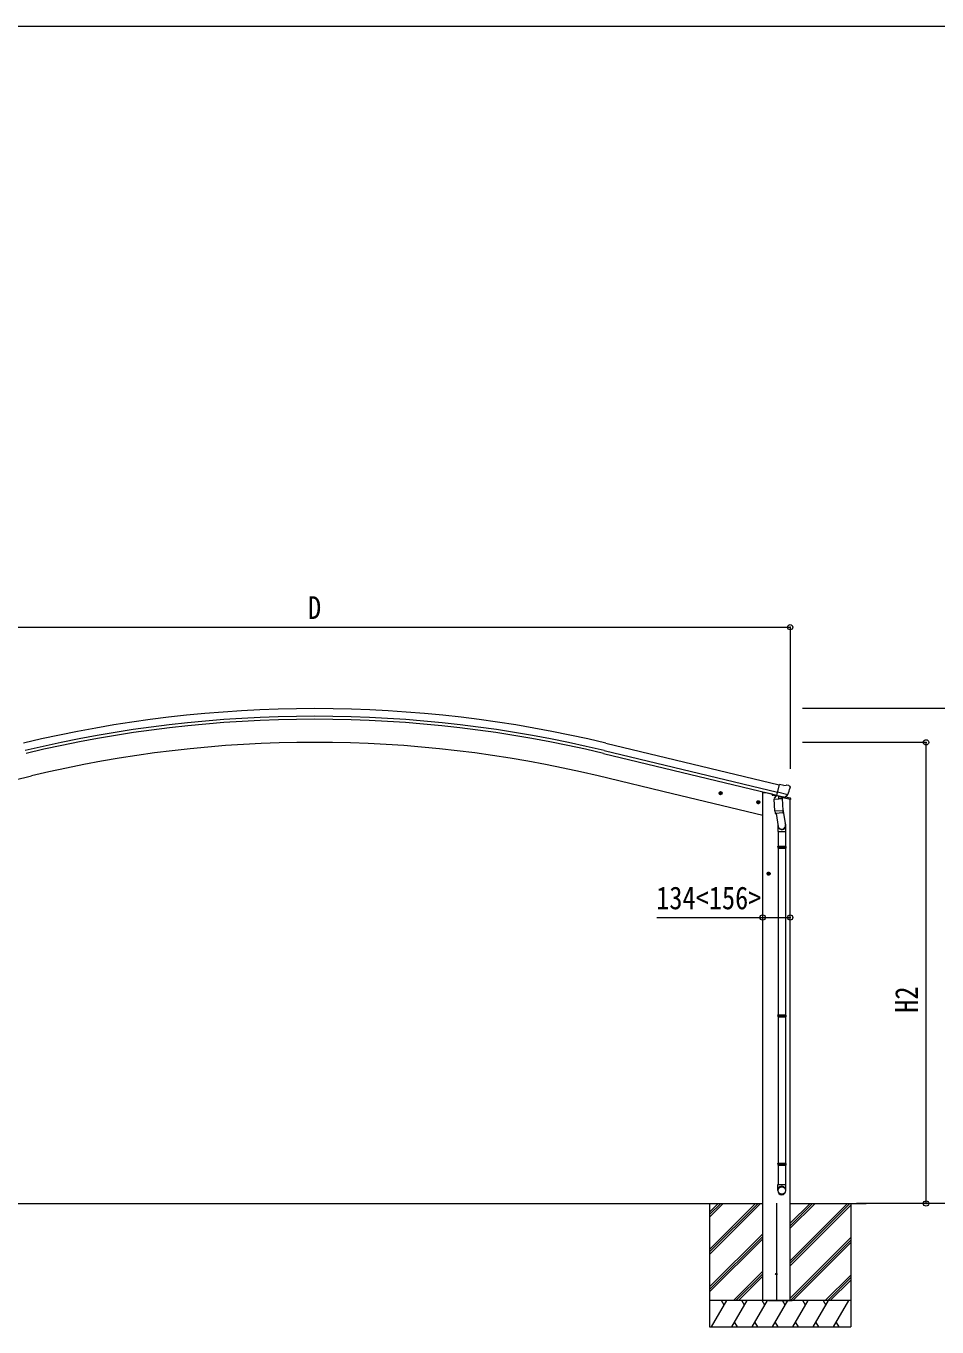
# Model space of a CAD drawing. Units: millimetres at full size, sheet at 1:30; details may follow other scales. Extents: x -8385 to 8479, y -5853 to 5787.
# Drawn here: x -5117 to 48, y -1588 to 5787 of the extents above; entities that cross this region are included whole.
import ezdxf
from ezdxf.enums import TextEntityAlignment as Align

# ---------------------------------------------------------------- set-up
doc = ezdxf.new("R2010")
doc.units = ezdxf.units.MM
doc.header["$LTSCALE"] = 30
doc.header["$PDMODE"] = 32
doc.header["$PDSIZE"] = 30
for name, color, linetype, lineweight in [('0-0_0', 7, 'Continuous', 9), ('0-1_本体', 4, 'Continuous', 9), ('0-2_部品', 7, 'Continuous', 9), ('0-8_PARTS2', 2, 'Continuous', 9), ('0-A_寸法', 6, 'Continuous', 9), ('F-0_240', 7, 'Continuous', 9)]:
    doc.layers.add(name, color=color, linetype=linetype, lineweight=lineweight)
doc.styles.add('ＭＳ ゴシック', font='')
doc.styles.get('ＭＳ ゴシック').set_extended_font_data('MS Gothic')

msp = doc.modelspace()

# ---------------------------------------------------------------- linework, layer by layer
at = {"layer": '0-0_0'}
for p, q in [((-6019.79, -887.62), (-940.64, -887.62)), ((-1240.92, -887.62), (-1240.92, -1587.62)), ((-1240.92, -1148.35), (-980.19, -887.62)), ((-1240.92, -1162.49), (-966.05, -887.62)), ((-1240.92, -1176.63), (-951.91, -887.62)), ((-1240.92, -964.5), (-1164.04, -887.62)), ((-1240.92, -950.36), (-1178.18, -887.62)), ((-1240.92, -936.22), (-1192.32, -887.62)), ((-784.14, -887.62), (-352.76, -887.62)), ((-784.14, -1212.07), (-459.69, -887.62)), ((-784.14, -1226.21), (-445.55, -887.62)), ((-784.14, -1028.22), (-643.54, -887.62)), ((-784.14, -1014.08), (-657.68, -887.62)), ((-784.14, -999.94), (-671.82, -887.62)), ((-784.14, -1240.35), (-440.92, -897.14)), ((-440.92, -887.62), (-440.92, -1587.62)), ((-1240.92, -1360.48), (-940.14, -1059.7)), ((-1240.92, -1374.62), (-940.14, -1073.84)), ((-1240.92, -1388.77), (-940.14, -1087.98)), ((-784.14, -1424.2), (-440.92, -1080.98)), ((-783.42, -1437.62), (-440.92, -1095.12)), ((-769.28, -1437.62), (-440.92, -1109.27)), ((-1105.93, -1437.62), (-940.14, -1271.83)), ((-1091.79, -1437.62), (-940.14, -1285.97)), ((-1077.64, -1437.62), (-940.14, -1300.12)), ((-585.43, -1437.62), (-440.92, -1293.11)), ((-571.29, -1437.62), (-440.92, -1307.26)), ((-557.14, -1437.62), (-440.92, -1321.4)), ((-440.92, -1437.62), (-1240.92, -1437.62)), ((-1230.63, -1587.62), (-1144.03, -1437.62)), ((-1159.03, -1463.6), (-1174.03, -1437.62)), ((-1115.16, -1587.62), (-1028.56, -1437.62)), ((-1043.56, -1463.6), (-1058.56, -1437.62)), ((-999.69, -1587.62), (-913.09, -1437.62)), ((-928.09, -1463.6), (-943.09, -1437.62)), ((-907.92, -1437.62), (-773.92, -1437.62)), ((-884.22, -1587.62), (-797.62, -1437.62)), ((-812.62, -1463.6), (-827.62, -1437.62)), ((-768.75, -1587.62), (-682.15, -1437.62)), ((-697.15, -1463.6), (-712.15, -1437.62)), ((-653.28, -1587.62), (-566.68, -1437.62)), ((-596.68, -1437.62), (-581.68, -1463.6)), ((-537.81, -1587.62), (-451.21, -1437.62)), ((-1240.92, -1587.62), (-440.92, -1587.62)), ((-1100.16, -1561.64), (-1085.16, -1587.62)), ((-984.69, -1561.64), (-969.69, -1587.62)), ((-869.22, -1561.64), (-854.22, -1587.62)), ((-753.75, -1561.64), (-738.75, -1587.62)), ((-638.28, -1561.64), (-623.28, -1587.62)), ((-522.81, -1561.64), (-507.81, -1587.62))]:
    msp.add_line(p, q, dxfattribs=at)
at = {"layer": '0-1_本体'}
for p, q in [((-1829.05, 1722.16), (-845.81, 1486.1)), ((-1843.06, 1663.82), (-859.82, 1427.76)), ((-1839.13, 1680.18), (-855.89, 1444.13)), ((-5509.58, 1434.93), (-5086.78, 1536.44)), ((-1450.85, 1434.93), (-1873.64, 1536.44)), ((-940.14, 1312.32), (-1450.85, 1434.93)), ((-940.14, 1441.76), (-920.14, 1441.76)), ((-940.14, -1437.62), (-940.14, 1441.76)), ((-919.64, 1441.76), (-886.37, 1433.77)), ((-784.14, -1437.62), (-784.14, 1402.62))]:
    msp.add_line(p, q, dxfattribs=at)
for radius in [7073, 7029.83, 7013, 6882]:
    msp.add_arc((-3480.21, -5155.41), radius, 76.5, 103.5, dxfattribs=at)
at = {"layer": '0-2_部品'}
for p, q in [((-819.49, 1481.51), (-845.42, 1487.74)), ((-819.49, 1481.51), (-806.23, 1484.21)), ((-791.75, 1481.02), (-804.93, 1484.19)), ((-788.65, 1478.77), (-784.79, 1472.48)), ((-1188.55, 1440.87), (-1169.11, 1436.2)), ((-1180.96, 1445.73), (-1186.13, 1440.28)), ((-1181.17, 1428.81), (-1176.5, 1448.25)), ((-1173.66, 1443.98), (-1180.96, 1445.73)), ((-1176.7, 1431.33), (-1171.53, 1436.78)), ((-1171.53, 1436.78), (-1173.66, 1443.98)), ((-886.87, 1434.25), (-886.87, 1431.1)), ((-864.83, 1421.87), (-883.03, 1426.24)), ((-875.56, 1404.34), (-829.87, 1407.53)), ((-870.89, 1337.5), (-875.56, 1404.34)), ((-861.14, 1426.1), (-874.46, 1410.79)), ((-874.46, 1410.79), (-874.01, 1404.44)), ((-860.2, 1426.17), (-861.14, 1426.1)), ((-857.12, 1423.7), (-858.65, 1424.06)), ((-820.41, 1414.89), (-857.12, 1423.7)), ((-798.49, 1429.89), (-855.99, 1443.7)), ((-851.17, 1421.87), (-850.14, 1407.27)), ((-822.95, 1412.88), (-848.77, 1406.44)), ((-831.65, 1410.71), (-831.42, 1407.42)), ((-829.87, 1407.53), (-825.2, 1340.69)), ((-818.05, 1414.41), (-825.57, 1416.22)), ((-782.31, 1402.06), (-825.12, 1412.34)), ((-822.25, 1414.66), (-822.2, 1413.92)), ((-818.88, 1414.52), (-820.41, 1414.89)), ((-815.34, 1414.98), (-798.96, 1429.47)), ((-811.55, 1418.33), (-784.61, 1411.87)), ((-784.43, 1470.2), (-784.71, 1469.05)), ((-782.31, 1408.95), (-782.31, 1402.06)), ((-974.63, 1389.51), (-955.19, 1384.84)), ((-967.04, 1394.37), (-972.21, 1388.93)), ((-967.24, 1377.45), (-962.58, 1396.9)), ((-959.74, 1392.62), (-967.04, 1394.37)), ((-962.78, 1379.98), (-957.61, 1385.42)), ((-957.61, 1385.42), (-959.74, 1392.62)), ((-870.89, 1337.5), (-825.2, 1340.69)), ((-870.87, 1337.5), (-869.99, 1324.8)), ((-825.56, 1345.81), (-811.02, 1257.95)), ((-824.34, 1328.23), (-825.21, 1340.69)), ((-826.18, 1326.09), (-867.88, 1323.17)), ((-864.34, 1323.42), (-851.72, 1248.62)), ((-854.87, 1255.44), (-854.87, 1220.79)), ((-824.73, 1326.87), (-824.73, 1326.87)), ((-808.87, 1220.79), (-808.87, 1255.14)), ((-854.87, 1220.79), (-808.87, 1220.79)), ((-852.87, 1220.79), (-852.87, 1138.13)), ((-810.87, 1220.79), (-810.87, 1138.13)), ((-854.87, 1136.13), (-853.87, 1138.13)), ((-854.87, 1136.13), (-808.87, 1136.13)), ((-854.87, 1136.13), (-854.87, 1128.13)), ((-854.87, 1128.13), (-808.87, 1128.13)), ((-854.87, 1128.13), (-853.87, 1126.13)), ((-853.87, 1138.13), (-809.87, 1138.13)), ((-853.87, 1126.13), (-809.87, 1126.13)), ((-852.87, 1126.13), (-852.87, 181.94)), ((-810.87, 1126.13), (-810.87, 181.94)), ((-808.87, 1136.13), (-809.87, 1138.13)), ((-916.37, 982.26), (-896.37, 982.26)), ((-910.13, 988.76), (-913.88, 982.26)), ((-902.62, 988.76), (-910.13, 988.76)), ((-906.37, 972.26), (-906.37, 992.26)), ((-898.87, 982.26), (-902.62, 988.76)), ((-902.62, 975.76), (-898.87, 982.26)), ((-854.87, 179.94), (-853.87, 181.94)), ((-854.87, 179.94), (-808.87, 179.94)), ((-854.87, 179.94), (-854.87, 171.94)), ((-854.87, 171.94), (-808.87, 171.94)), ((-854.87, 171.94), (-853.87, 169.94)), ((-853.87, 181.94), (-809.87, 181.94)), ((-853.87, 169.94), (-809.87, 169.94)), ((-852.87, 169.94), (-852.87, -658.25)), ((-810.87, 169.94), (-810.87, -658.25)), ((-808.87, 179.94), (-809.87, 181.94)), ((-854.87, -660.25), (-853.87, -658.25)), ((-854.87, -660.25), (-808.87, -660.25)), ((-854.87, -660.25), (-854.87, -668.25)), ((-853.87, -658.25), (-809.87, -658.25)), ((-808.87, -660.25), (-809.87, -658.25)), ((-854.87, -668.25), (-808.87, -668.25)), ((-854.87, -668.25), (-853.87, -670.25)), ((-853.87, -670.25), (-809.87, -670.25)), ((-852.87, -670.25), (-852.87, -780.25)), ((-810.87, -670.25), (-810.87, -780.25)), ((-854.87, -814.39), (-854.87, -780.25)), ((-854.87, -780.25), (-808.87, -780.25)), ((-808.87, -814.39), (-808.87, -780.25))]:
    msp.add_line(p, q, dxfattribs=at)
for points in [[(-850.85, 1422.29), (-860.57, 1424.62), (-845.42, 1487.74)], [(-1186.13, 1440.28), (-1184, 1433.09), (-1176.7, 1431.33)], [(-850.85, 1422.29), (-850.61, 1422.14), (-825.84, 1416.19), (-825.57, 1416.22)], [(-798.21, 1430.47), (-798.8, 1429.62), (-798.96, 1429.47)], [(-972.21, 1388.93), (-970.08, 1381.73), (-962.78, 1379.98)], [(-808.87, 1136.13), (-808.87, 1128.13), (-809.87, 1126.13)], [(-913.88, 982.26), (-910.13, 975.76), (-902.62, 975.76)], [(-808.87, 179.94), (-808.87, 171.94), (-809.87, 169.94)], [(-808.87, -660.25), (-808.87, -668.25), (-809.87, -670.25)]]:
    msp.add_lwpolyline(points, dxfattribs=at)
for centre, radius in [((-1178.83, 1438.53), 8.5), ((-1178.83, 1438.53), 7.7), ((-1178.83, 1438.53), 6.5), ((-964.91, 1387.17), 8.5), ((-964.91, 1387.17), 7.7), ((-964.91, 1387.17), 6.5), ((-906.37, 982.26), 8.5), ((-906.37, 982.26), 7.7), ((-906.37, 982.26), 6.5)]:
    msp.add_circle(centre, radius, dxfattribs=at)
at = {"layer": '0-2_部品', "color": 4}
msp.add_circle((-862.64, -1287.62), 4.5, dxfattribs=at)
at = {"layer": '0-2_部品'}
for centre, radius, start, end in [((-805.63, 1481.27), 3, 76.5, 101.5), ((-792.91, 1476.16), 5, 31.5, 76.5), ((-881.87, 1431.1), 5, 180, 256.5), ((-858.53, 1424.55), 0.5, 221.23754, 256.5), ((-851.76, 1421.79), 0.604, 7.79405, 79.40158), ((-849.12, 1407.41), 1.03, 188.03431, 289.96103), ((-823.2, 1413.85), 1, 284, 4), ((-821.75, 1414.69), 0.5, 76.5, 184), ((-818.77, 1415), 0.5, 256.5, 291.76246), ((-981.51, 1516.3), 202.4, 334.90875, 346.5), ((-785.31, 1408.95), 3, 0, 76.5), ((-826.28, 1328.05), 1.95, 322.52234, 4.95983), ((-868.02, 1325.17), 2, 190.53157, 274), ((-826.32, 1328.08), 2, 274, 322.59038), ((-838.87, 1255.14), 30, 0, 2.54858)]:
    msp.add_arc(centre, radius, start, end, dxfattribs=at)
for centre, major_axis, ratio, start_param, end_param in [((-817.35, 1417.34), (0.73, -2.92), 0.997631, 5.8041905, 5.8929484), ((-817.38, 1417.46), (-2.63, 3.16), 0.650902, 2.1145521, 2.1873627), ((-817.32, 1417.24), (0.73, -2.92), 0.997631, 5.965759, 6.7621801), ((-787.35, 1470.91), (1.57, -2.57), 0.99628, 0.7835347, 1.5707963), ((-831.87, 1255.44), (-23, 0), 0.996195, 6.0000678, 10.0103449), ((-831.87, 1255.44), (-21, 0), 0.996195, 0.3319459, 3.3482706), ((-831.87, -812.65), (23, 0), 0.996195, 6.2831853, 9.424778), ((-831.87, -814.39), (23, 0), 0.996195, 6.2831853, 9.424778), ((-831.87, -814.39), (0, -23.43), 0.981806, 4.712389, 7.8539816)]:
    msp.add_ellipse(centre, major_axis=major_axis, ratio=ratio, start_param=start_param, end_param=end_param, dxfattribs=at)
msp.add_ellipse((-831.87, -814.39), major_axis=(-21, 0), ratio=0.996195, dxfattribs=at)
at = {"layer": '0-8_PARTS2'}
msp.add_line((-862.64, -885.12), (-862.64, -1440.12), dxfattribs=at)
at = {"layer": '0-A_寸法'}
for p, q in [((-6176.29, 2379.28), (-784.27, 2379.28)), ((-784.27, 2379.28), (-784.27, 1576.94)), ((592.31, 1917.59), (-714.12, 1917.59)), ((-13.67, 1726.59), (-714.12, 1726.59)), ((-13.67, -887.62), (-13.67, 1726.59)), ((-1540.14, 733.63), (-940.14, 733.63)), ((-940.14, 733.63), (-784.14, 733.63)), ((-13.67, -887.62), (-407.91, -887.62)), ((592.31, -887.62), (-13.67, -887.62))]:
    msp.add_line(p, q, dxfattribs=at)
for p in [(-784.27, 2379.28), (-13.67, 1726.59), (-940.14, 733.63), (-784.14, 733.63), (-13.67, -887.62)]:
    msp.add_point(p, dxfattribs=at)
at = {"layer": 'F-0_240', "color": 5}
msp.add_line((-8385.45, 5787.34), (8054.55, 5787.34), dxfattribs=at)

# ---------------------------------------------------------------- texts
at = {"layer": '0-A_寸法', "color": 7, "style": 'ＭＳ ゴシック', "width": 0.85}
for s, p in [('D', (-3518.28, 2387.28)), ('134<156>', (-1544.14, 741.63))]:
    msp.add_text(s, height=129, dxfattribs=at).set_placement(p, align=Align.BOTTOM_LEFT)
msp.add_text('H2', height=129, rotation=90, dxfattribs=at).set_placement((-21.67, 193.48), align=Align.BOTTOM_LEFT)

doc.saveas('drawing.dxf')
